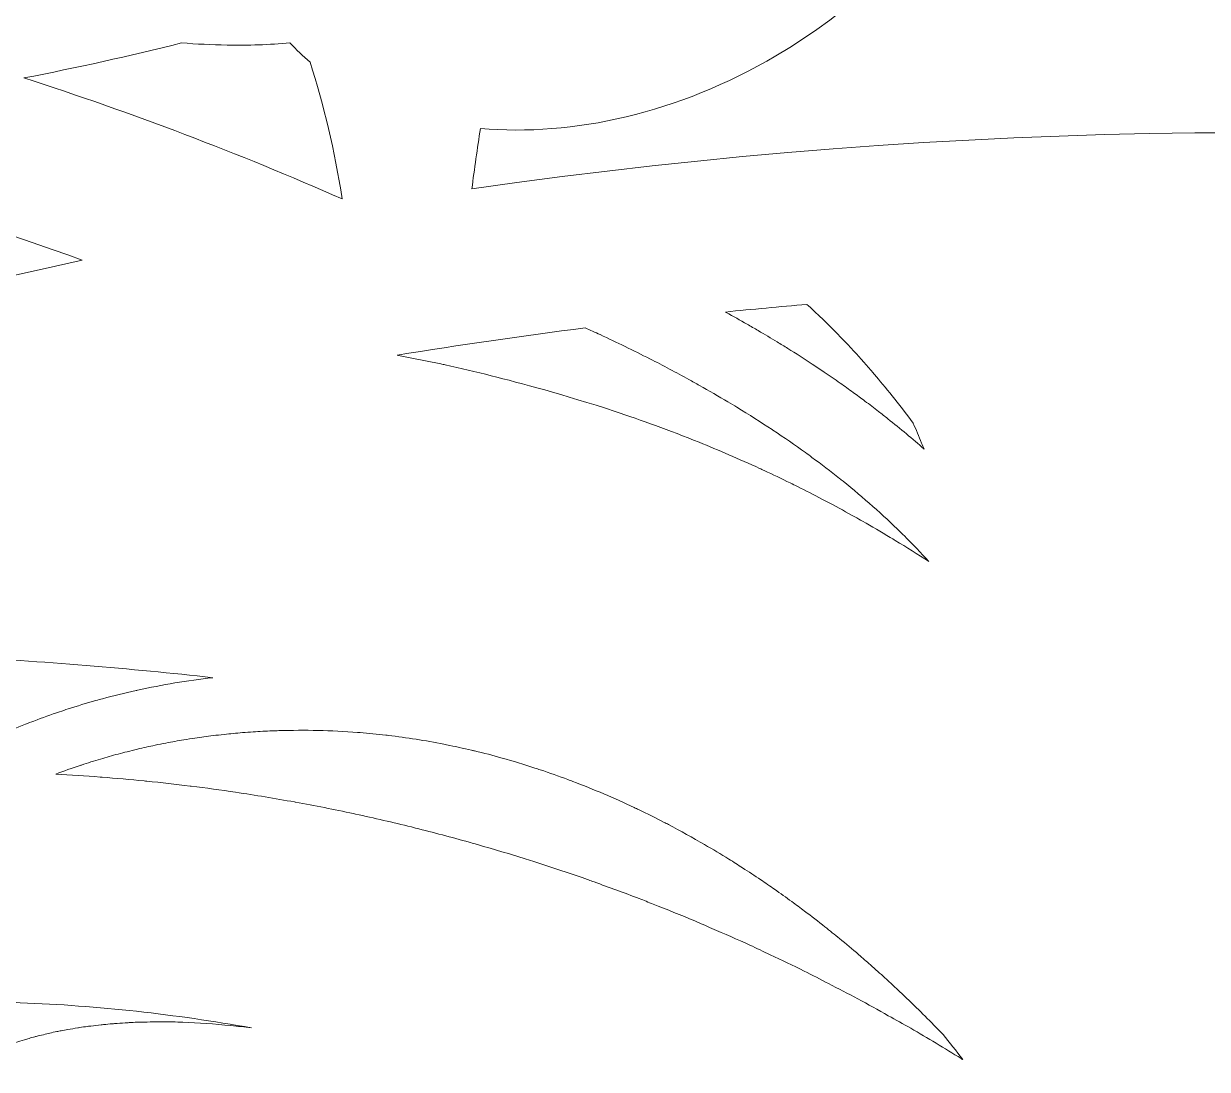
# Model space of a CAD drawing. Header units: millimetres. Extents: x -131 to 670, y -112 to 1620.
# Drawn here: x 436.85 to 477.66, y 877.93 to 913.99 of the extents above; entities that cross this region are included whole.
import ezdxf

# ---------------------------------------------------------------- set-up
doc = ezdxf.new("R2010")
doc.units = ezdxf.units.MM
doc.header["$MEASUREMENT"] = 0
doc.layers.add('Layer 2', color=7, linetype='Continuous')

msp = doc.modelspace()

# ---------------------------------------------------------------- linework, layer by layer
at = {"layer": 'Layer 2', "lineweight": 0}
for points, knots in [([(452.302, 908.287), (452.39, 908.984), (452.49, 909.681), (452.601, 910.376), (455.782, 910.089), (459.419, 910.895), (462.783, 912.875), (467.994, 915.94), (471.198, 920.929), (470.956, 925.485), (478.521, 929.696), (486.694, 933.176), (495.276, 935.84), (495.276, 935.84), (498.27, 916.725), (498.27, 916.725), (498.27, 916.725), (530.155, 921.696), (530.155, 921.696), (530.155, 921.696), (528.809, 930.268), (528.809, 930.268), (528.809, 930.268), (528.817, 930.269), (528.817, 930.269), (528.817, 930.269), (527.024, 941.714), (527.024, 941.714), (542.554, 942.737), (557.873, 941.123), (572.316, 937.008), (572.316, 937.008), (561.509, 915.955), (561.509, 915.955), (561.509, 915.955), (560.931, 916.237), (560.931, 916.237), (560.931, 916.237), (559.014, 912.503), (559.014, 912.503), (559.014, 912.503), (559.592, 912.22), (559.592, 912.22), (559.592, 912.22), (551.645, 896.737), (551.645, 896.737), (551.645, 896.737), (551.068, 897.02), (551.068, 897.02), (551.068, 897.02), (550.541, 895.994), (550.541, 895.994), (519.186, 908.945), (485.45, 913.103), (452.302, 908.287)], [0, 0, 0, 0, 1, 1, 1, 2, 2, 2, 3, 3, 3, 4, 4, 4, 5, 5, 5, 6, 6, 6, 7, 7, 7, 8, 8, 8, 9, 9, 9, 10, 10, 10, 11, 11, 11, 12, 12, 12, 13, 13, 13, 14, 14, 14, 15, 15, 15, 16, 16, 16, 17, 17, 17, 18, 18, 18, 18]), ([(436.857, 912.115), (438.687, 912.47), (440.5, 912.871), (442.294, 913.323), (442.815, 913.286), (443.338, 913.258), (443.861, 913.248), (444.594, 913.235), (445.318, 913.262), (446.032, 913.323), (446.25, 913.088), (446.482, 912.867), (446.726, 912.66), (447.191, 911.179), (447.578, 909.61), (447.831, 907.942), (444.257, 909.522), (440.594, 910.912), (436.857, 912.115)], [0, 0, 0, 0, 1, 1, 1, 2, 2, 2, 3, 3, 3, 4, 4, 4, 5, 5, 5, 6, 6, 6, 6]), ([(438.866, 905.835), (433.947, 904.751), (429.05, 903.468), (424.185, 901.983), (419.765, 902.994), (415.249, 903.718), (410.655, 904.129), (404.104, 904.713), (397.594, 904.66), (391.195, 903.994), (391.195, 903.994), (391.092, 911.78), (391.092, 911.78), (392.345, 911.905), (393.603, 912.002), (394.863, 912.083), (404.185, 910.406), (413.482, 909.825), (422.52, 910.337), (428.116, 909.26), (433.577, 907.752), (438.866, 905.835)], [0, 0, 0, 0, 1, 1, 1, 2, 2, 2, 3, 3, 3, 4, 4, 4, 5, 5, 5, 6, 6, 6, 7, 7, 7, 7]), ([(461.042, 904.045), (461.978, 904.139), (462.915, 904.228), (463.853, 904.308), (463.934, 904.234), (464.015, 904.159), (464.095, 904.084), (464.286, 903.906), (464.473, 903.726), (464.656, 903.544), (464.838, 903.364), (465.018, 903.182), (465.192, 902.998), (465.288, 902.898), (465.382, 902.796), (465.475, 902.694), (465.702, 902.446), (465.924, 902.196), (466.137, 901.943), (466.153, 901.925), (466.17, 901.906), (466.185, 901.887), (466.531, 901.474), (467.017, 900.89), (467.519, 900.211), (467.616, 899.982), (467.713, 899.754), (467.809, 899.524), (467.837, 899.456), (467.867, 899.388), (467.895, 899.319), (467.496, 899.673), (467.076, 900.019), (466.646, 900.362), (466.539, 900.447), (466.432, 900.532), (466.323, 900.617), (466.169, 900.737), (466.011, 900.856), (465.853, 900.974), (465.72, 901.074), (465.584, 901.174), (465.448, 901.272), (465.3, 901.38), (465.151, 901.488), (465, 901.595), (464.82, 901.721), (464.636, 901.846), (464.452, 901.97), (464.314, 902.063), (464.178, 902.157), (464.038, 902.249), (463.762, 902.431), (463.48, 902.611), (463.194, 902.79), (463.074, 902.864), (462.952, 902.937), (462.83, 903.012), (462.614, 903.143), (462.396, 903.274), (462.175, 903.404), (462.047, 903.478), (461.918, 903.552), (461.789, 903.627), (461.554, 903.761), (461.315, 903.895), (461.074, 904.028), (461.063, 904.034), (461.052, 904.04), (461.042, 904.045)], [0, 0, 0, 0, 1, 1, 1, 2, 2, 2, 3, 3, 3, 4, 4, 4, 5, 5, 5, 6, 6, 6, 7, 7, 7, 8, 8, 8, 9, 9, 9, 10, 10, 10, 11, 11, 11, 12, 12, 12, 13, 13, 13, 14, 14, 14, 15, 15, 15, 16, 16, 16, 17, 17, 17, 18, 18, 18, 19, 19, 19, 20, 20, 20, 21, 21, 21, 22, 22, 22, 23, 23, 23, 23]), ([(461.133, 900.943), (461.235, 900.882), (461.339, 900.821), (461.44, 900.759), (461.858, 900.505), (462.266, 900.249), (462.66, 899.988), (462.668, 899.983), (462.676, 899.978), (462.684, 899.972), (463.069, 899.717), (463.44, 899.458), (463.803, 899.197), (463.879, 899.142), (463.953, 899.087), (464.028, 899.032), (464.355, 898.792), (464.672, 898.55), (464.98, 898.305), (465.02, 898.274), (465.061, 898.243), (465.1, 898.211), (465.811, 897.64), (466.471, 897.053), (467.084, 896.451), (467.123, 896.412), (467.162, 896.374), (467.201, 896.336), (467.498, 896.04), (467.786, 895.742), (468.059, 895.439), (467.672, 895.691), (467.286, 895.933), (466.902, 896.166), (466.843, 896.202), (466.785, 896.235), (466.727, 896.271), (466.407, 896.463), (466.089, 896.651), (465.773, 896.831), (465.683, 896.882), (465.594, 896.931), (465.504, 896.981), (465.217, 897.142), (464.932, 897.299), (464.649, 897.449), (464.555, 897.499), (464.462, 897.548), (464.369, 897.597), (464.086, 897.745), (463.805, 897.889), (463.526, 898.028), (463.443, 898.069), (463.36, 898.11), (463.278, 898.151), (462.977, 898.298), (462.679, 898.44), (462.383, 898.577), (462.33, 898.602), (462.276, 898.628), (462.223, 898.652), (461.508, 898.981), (460.81, 899.282), (460.139, 899.552), (459.108, 899.968), (458.136, 900.318), (457.242, 900.615), (455.453, 901.209), (453.977, 901.59), (452.969, 901.849), (452.443, 901.984), (451.913, 902.106), (451.384, 902.222), (451.333, 902.233), (451.282, 902.243), (451.231, 902.254), (450.761, 902.355), (450.293, 902.449), (449.827, 902.537), (449.794, 902.543), (449.761, 902.55), (449.729, 902.556), (451.882, 902.908), (454.042, 903.221), (456.209, 903.497), (456.381, 903.42), (456.553, 903.345), (456.724, 903.265), (457.3, 902.996), (457.872, 902.72), (458.437, 902.432), (458.438, 902.432), (458.439, 902.431), (458.44, 902.431), (458.9, 902.196), (459.344, 901.958), (459.781, 901.718), (459.904, 901.65), (460.025, 901.582), (460.146, 901.514), (460.482, 901.325), (460.811, 901.135), (461.133, 900.943)], [0, 0, 0, 0, 1, 1, 1, 2, 2, 2, 3, 3, 3, 4, 4, 4, 5, 5, 5, 6, 6, 6, 7, 7, 7, 8, 8, 8, 9, 9, 9, 10, 10, 10, 11, 11, 11, 12, 12, 12, 13, 13, 13, 14, 14, 14, 15, 15, 15, 16, 16, 16, 17, 17, 17, 18, 18, 18, 19, 19, 19, 20, 20, 20, 21, 21, 21, 22, 22, 22, 23, 23, 23, 24, 24, 24, 25, 25, 25, 26, 26, 26, 27, 27, 27, 28, 28, 28, 29, 29, 29, 30, 30, 30, 31, 31, 31, 32, 32, 32, 33, 33, 33, 34, 34, 34, 34]), ([(436.909, 889.829), (436.611, 889.711), (436.317, 889.586), (436.025, 889.456), (435.942, 889.419), (435.858, 889.383), (435.776, 889.345), (435.445, 889.193), (435.12, 889.034), (434.799, 888.867), (434.761, 888.847), (434.722, 888.829), (434.684, 888.809), (434.316, 888.616), (433.952, 888.414), (433.597, 888.201), (430.396, 888.156), (427.224, 887.878), (424.1, 887.374), (425.441, 889.359), (427.122, 891.124), (429.039, 892.589), (429.922, 892.516), (430.806, 892.448), (431.688, 892.384), (431.717, 892.381), (431.747, 892.38), (431.776, 892.377), (432.653, 892.314), (433.53, 892.252), (434.403, 892.192), (434.403, 892.192), (434.405, 892.192), (434.405, 892.192), (437.528, 891.976), (440.549, 891.763), (443.368, 891.434), (442.93, 891.385), (442.495, 891.324), (442.063, 891.253), (441.631, 891.182), (441.204, 891.098), (440.78, 891.006), (440.761, 891.002), (440.743, 890.997), (440.724, 890.993), (440.336, 890.908), (439.952, 890.814), (439.571, 890.712), (439.493, 890.691), (439.415, 890.667), (439.337, 890.646), (439.015, 890.555), (438.696, 890.46), (438.379, 890.358), (438.282, 890.326), (438.186, 890.294), (438.09, 890.261), (437.791, 890.16), (437.495, 890.054), (437.201, 889.942), (437.103, 889.905), (437.006, 889.867), (436.909, 889.829)], [0, 0, 0, 0, 1, 1, 1, 2, 2, 2, 3, 3, 3, 4, 4, 4, 5, 5, 5, 6, 6, 6, 7, 7, 7, 8, 8, 8, 9, 9, 9, 10, 10, 10, 11, 11, 11, 12, 12, 12, 13, 13, 13, 14, 14, 14, 15, 15, 15, 16, 16, 16, 17, 17, 17, 18, 18, 18, 19, 19, 19, 20, 20, 20, 21, 21, 21, 21]), ([(469.173, 878.303), (468.598, 878.66), (468.017, 879.009), (467.431, 879.348), (467.177, 879.495), (466.917, 879.635), (466.66, 879.779), (466.31, 879.975), (465.961, 880.175), (465.608, 880.365), (465.275, 880.544), (464.938, 880.713), (464.602, 880.886), (464.321, 881.031), (464.042, 881.18), (463.759, 881.321), (463.372, 881.513), (462.981, 881.695), (462.591, 881.88), (462.59, 881.88), (462.59, 881.88), (462.589, 881.88), (462.589, 881.881), (462.588, 881.881), (462.587, 881.881), (462.353, 881.992), (462.12, 882.107), (461.885, 882.215), (461.451, 882.414), (461.012, 882.603), (460.574, 882.792), (460.379, 882.877), (460.185, 882.965), (459.989, 883.048), (459.512, 883.248), (459.031, 883.439), (458.55, 883.628), (458.391, 883.691), (458.232, 883.758), (458.072, 883.819), (457.556, 884.018), (457.036, 884.206), (456.514, 884.392), (456.388, 884.437), (456.262, 884.485), (456.136, 884.529), (455.584, 884.722), (455.028, 884.904), (454.472, 885.082), (454.374, 885.113), (454.278, 885.146), (454.18, 885.177), (453.595, 885.361), (453.007, 885.535), (452.416, 885.703), (452.347, 885.723), (452.278, 885.744), (452.208, 885.763), (451.594, 885.936), (450.977, 886.098), (450.357, 886.252), (450.311, 886.264), (450.265, 886.276), (450.219, 886.288), (449.579, 886.446), (448.937, 886.593), (448.292, 886.732), (448.266, 886.738), (448.24, 886.744), (448.214, 886.75), (447.553, 886.892), (446.89, 887.022), (446.224, 887.143), (446.214, 887.146), (446.204, 887.148), (446.193, 887.15), (445.517, 887.272), (444.838, 887.384), (444.157, 887.486), (444.157, 887.486), (444.156, 887.486), (444.156, 887.487), (443.647, 887.563), (443.137, 887.632), (442.626, 887.697), (442.613, 887.698), (442.599, 887.7), (442.586, 887.701), (442.091, 887.763), (441.595, 887.817), (441.099, 887.867), (441.069, 887.87), (441.038, 887.873), (441.007, 887.876), (440.523, 887.925), (440.038, 887.968), (439.552, 888.005), (439.53, 888.007), (439.509, 888.009), (439.488, 888.01), (438.979, 888.049), (438.469, 888.084), (437.959, 888.111), (438.236, 888.217), (438.517, 888.316), (438.8, 888.411), (438.814, 888.415), (438.827, 888.421), (438.841, 888.425), (439.06, 888.498), (439.281, 888.564), (439.503, 888.63), (439.601, 888.659), (439.699, 888.69), (439.798, 888.719), (440.004, 888.777), (440.213, 888.83), (440.421, 888.883), (440.538, 888.913), (440.654, 888.943), (440.771, 888.971), (440.975, 889.019), (441.18, 889.064), (441.386, 889.107), (441.509, 889.133), (441.633, 889.158), (441.757, 889.182), (441.962, 889.222), (442.167, 889.258), (442.374, 889.292), (442.501, 889.314), (442.628, 889.333), (442.755, 889.352), (442.962, 889.383), (443.17, 889.412), (443.379, 889.438), (443.505, 889.453), (443.632, 889.466), (443.759, 889.48), (443.971, 889.503), (444.183, 889.525), (444.397, 889.542), (444.516, 889.552), (444.637, 889.558), (444.757, 889.566), (444.98, 889.581), (445.202, 889.596), (445.425, 889.605), (445.498, 889.608), (445.572, 889.607), (445.646, 889.61), (446.546, 889.637), (447.454, 889.619), (448.365, 889.549), (448.392, 889.546), (448.42, 889.544), (448.448, 889.542), (448.743, 889.518), (449.039, 889.489), (449.334, 889.455), (449.363, 889.452), (449.391, 889.449), (449.42, 889.445), (450.059, 889.369), (450.698, 889.269), (451.335, 889.144), (451.367, 889.138), (451.399, 889.131), (451.432, 889.124), (451.719, 889.067), (452.007, 889.004), (452.293, 888.936), (452.329, 888.928), (452.364, 888.92), (452.399, 888.911), (452.715, 888.836), (453.03, 888.754), (453.344, 888.666), (453.727, 888.558), (454.105, 888.442), (454.479, 888.32), (454.539, 888.3), (454.6, 888.279), (454.66, 888.259), (454.981, 888.151), (455.299, 888.039), (455.613, 887.922), (455.668, 887.902), (455.724, 887.881), (455.779, 887.86), (456.506, 887.584), (457.213, 887.283), (457.899, 886.959), (457.95, 886.936), (457.999, 886.912), (458.049, 886.888), (458.348, 886.745), (458.644, 886.598), (458.936, 886.447), (458.983, 886.423), (459.03, 886.399), (459.077, 886.374), (459.503, 886.152), (459.917, 885.919), (460.326, 885.681), (460.608, 885.517), (460.889, 885.351), (461.163, 885.18), (461.324, 885.081), (461.48, 884.979), (461.638, 884.877), (461.847, 884.742), (462.055, 884.606), (462.26, 884.468), (462.421, 884.359), (462.58, 884.25), (462.738, 884.139), (462.938, 883.999), (463.135, 883.857), (463.33, 883.714), (463.478, 883.606), (463.627, 883.499), (463.772, 883.389), (464.011, 883.209), (464.244, 883.027), (464.475, 882.844), (464.644, 882.71), (464.812, 882.575), (464.978, 882.438), (465.202, 882.255), (465.424, 882.071), (465.64, 881.885), (465.776, 881.768), (465.908, 881.651), (466.042, 881.533), (466.211, 881.384), (466.38, 881.233), (466.545, 881.083), (466.678, 880.962), (466.809, 880.84), (466.939, 880.719), (467.103, 880.566), (467.263, 880.412), (467.422, 880.259), (467.54, 880.144), (467.66, 880.03), (467.776, 879.915), (467.981, 879.712), (468.181, 879.509), (468.377, 879.307), (468.433, 879.25), (468.491, 879.192), (468.546, 879.135), (468.775, 878.851), (469.004, 878.565), (469.225, 878.271), (469.208, 878.282), (469.19, 878.292), (469.173, 878.303)], [0, 0, 0, 0, 1, 1, 1, 2, 2, 2, 3, 3, 3, 4, 4, 4, 5, 5, 5, 6, 6, 6, 7, 7, 7, 8, 8, 8, 9, 9, 9, 10, 10, 10, 11, 11, 11, 12, 12, 12, 13, 13, 13, 14, 14, 14, 15, 15, 15, 16, 16, 16, 17, 17, 17, 18, 18, 18, 19, 19, 19, 20, 20, 20, 21, 21, 21, 22, 22, 22, 23, 23, 23, 24, 24, 24, 25, 25, 25, 26, 26, 26, 27, 27, 27, 28, 28, 28, 29, 29, 29, 30, 30, 30, 31, 31, 31, 32, 32, 32, 33, 33, 33, 34, 34, 34, 35, 35, 35, 36, 36, 36, 37, 37, 37, 38, 38, 38, 39, 39, 39, 40, 40, 40, 41, 41, 41, 42, 42, 42, 43, 43, 43, 44, 44, 44, 45, 45, 45, 46, 46, 46, 47, 47, 47, 48, 48, 48, 49, 49, 49, 50, 50, 50, 51, 51, 51, 52, 52, 52, 53, 53, 53, 54, 54, 54, 55, 55, 55, 56, 56, 56, 57, 57, 57, 58, 58, 58, 59, 59, 59, 60, 60, 60, 61, 61, 61, 62, 62, 62, 63, 63, 63, 64, 64, 64, 65, 65, 65, 66, 66, 66, 67, 67, 67, 68, 68, 68, 69, 69, 69, 70, 70, 70, 71, 71, 71, 72, 72, 72, 73, 73, 73, 74, 74, 74, 75, 75, 75, 76, 76, 76, 77, 77, 77, 78, 78, 78, 79, 79, 79, 80, 80, 80, 81, 81, 81, 82, 82, 82, 83, 83, 83, 84, 84, 84, 85, 85, 85, 86, 86, 86, 86]), ([(430.262, 868.929), (430.389, 868.56), (430.553, 868.205), (430.749, 867.871), (431.075, 867.314), (431.491, 866.811), (431.972, 866.382), (431.441, 866.46), (430.918, 866.55), (430.399, 866.645), (430.108, 866.7), (429.824, 866.761), (429.538, 866.821), (429.464, 866.837), (429.39, 866.85), (429.317, 866.866), (429.192, 866.892), (429.065, 866.918), (428.941, 866.945), (428.505, 867.045), (428.074, 867.152), (427.651, 867.267), (427.622, 867.275), (427.592, 867.283), (427.562, 867.291), (427.111, 867.416), (426.668, 867.549), (426.235, 867.692), (426.225, 867.734), (426.218, 867.777), (426.209, 867.819), (426.156, 868.056), (426.108, 868.294), (426.067, 868.533), (426.047, 868.647), (426.031, 868.762), (426.015, 868.877), (425.989, 869.052), (425.965, 869.228), (425.945, 869.404), (425.931, 869.529), (425.918, 869.655), (425.907, 869.781), (425.892, 869.953), (425.881, 870.126), (425.872, 870.3), (425.865, 870.423), (425.857, 870.545), (425.853, 870.669), (425.847, 870.883), (425.847, 871.099), (425.849, 871.314), (425.85, 871.465), (425.854, 871.617), (425.86, 871.769), (425.868, 871.975), (425.877, 872.182), (425.892, 872.389), (425.902, 872.522), (425.917, 872.656), (425.93, 872.79), (425.946, 872.952), (425.963, 873.115), (425.984, 873.277), (426.002, 873.417), (426.022, 873.557), (426.043, 873.697), (426.067, 873.857), (426.095, 874.017), (426.124, 874.176), (426.149, 874.313), (426.173, 874.45), (426.201, 874.586), (426.24, 874.776), (426.285, 874.965), (426.33, 875.153), (426.551, 876.074), (426.845, 876.984), (427.211, 877.871), (427.319, 878.134), (427.435, 878.394), (427.555, 878.653), (427.61, 878.77), (427.667, 878.888), (427.724, 879.004), (427.845, 879.248), (427.971, 879.49), (428.102, 879.729), (428.135, 879.789), (428.165, 879.849), (428.198, 879.908), (429.047, 880.003), (429.9, 880.075), (430.755, 880.134), (431.039, 880.153), (431.323, 880.174), (431.608, 880.188), (431.907, 880.205), (432.207, 880.217), (432.506, 880.228), (433.174, 880.252), (433.843, 880.271), (434.513, 880.271), (435.25, 880.271), (435.996, 880.257), (436.731, 880.228), (439.424, 880.125), (442.086, 879.829), (444.705, 879.361), (444.466, 879.391), (444.231, 879.417), (443.998, 879.439), (443.43, 879.497), (442.877, 879.535), (442.338, 879.554), (442.103, 879.564), (441.871, 879.57), (441.643, 879.571), (441.496, 879.572), (441.354, 879.567), (441.21, 879.564), (441.08, 879.562), (440.948, 879.561), (440.82, 879.557), (440.803, 879.556), (440.784, 879.557), (440.766, 879.556), (440.674, 879.553), (440.584, 879.547), (440.493, 879.542), (440.444, 879.539), (440.396, 879.535), (440.346, 879.533), (440.224, 879.525), (440.102, 879.518), (439.981, 879.508), (439.956, 879.506), (439.929, 879.506), (439.904, 879.503), (439.803, 879.495), (439.703, 879.485), (439.603, 879.475), (439.574, 879.473), (439.547, 879.468), (439.518, 879.465), (439.401, 879.453), (439.285, 879.439), (439.169, 879.424), (439.13, 879.419), (439.091, 879.416), (439.053, 879.411), (438.96, 879.398), (438.867, 879.387), (438.776, 879.373), (438.756, 879.37), (438.736, 879.365), (438.716, 879.362), (438.599, 879.344), (438.485, 879.322), (438.369, 879.301), (438.295, 879.288), (438.218, 879.277), (438.144, 879.262), (438.093, 879.252), (438.04, 879.244), (437.989, 879.233), (437.833, 879.201), (437.682, 879.163), (437.53, 879.126), (437.449, 879.106), (437.366, 879.089), (437.286, 879.068), (437.27, 879.064), (437.253, 879.061), (437.237, 879.057), (437.169, 879.038), (437.103, 879.017), (437.035, 878.999), (436.982, 878.983), (436.931, 878.966), (436.878, 878.951), (436.773, 878.92), (436.669, 878.889), (436.566, 878.856), (436.548, 878.85), (436.529, 878.845), (436.511, 878.839), (436.427, 878.812), (436.344, 878.782), (436.262, 878.753), (436.236, 878.744), (436.211, 878.734), (436.185, 878.724), (436.08, 878.686), (435.977, 878.647), (435.874, 878.607), (435.851, 878.598), (435.826, 878.59), (435.803, 878.58), (435.722, 878.549), (435.643, 878.516), (435.564, 878.483), (435.547, 878.476), (435.532, 878.468), (435.516, 878.461), (435.417, 878.418), (435.321, 878.373), (435.225, 878.328), (435.179, 878.306), (435.132, 878.287), (435.087, 878.265), (435.027, 878.236), (434.966, 878.209), (434.907, 878.179), (434.894, 878.173), (434.881, 878.165), (434.868, 878.158), (434.761, 878.104), (434.659, 878.044), (434.555, 877.986), (434.466, 877.937), (434.374, 877.891), (434.287, 877.84), (434.248, 877.816), (434.211, 877.791), (434.172, 877.767), (434.121, 877.736), (434.073, 877.702), (434.023, 877.67), (433.926, 877.609), (433.829, 877.549), (433.736, 877.485), (433.723, 877.476), (433.71, 877.469), (433.697, 877.46), (433.632, 877.414), (433.568, 877.367), (433.504, 877.321), (433.484, 877.306), (433.464, 877.29), (433.444, 877.275), (433.354, 877.208), (433.265, 877.142), (433.177, 877.072), (433.162, 877.06), (433.146, 877.049), (433.131, 877.038), (433.066, 876.985), (433, 876.932), (432.936, 876.878), (432.924, 876.868), (432.912, 876.856), (432.899, 876.845), (432.814, 876.773), (432.731, 876.698), (432.649, 876.623), (432.625, 876.602), (432.6, 876.581), (432.577, 876.56), (432.522, 876.51), (432.467, 876.461), (432.414, 876.409), (432.405, 876.401), (432.397, 876.391), (432.388, 876.382), (432.294, 876.291), (432.204, 876.195), (432.114, 876.099), (432.053, 876.035), (431.989, 875.975), (431.929, 875.909), (431.929, 875.909), (431.928, 875.907), (431.928, 875.907), (431.902, 875.879), (431.881, 875.848), (431.856, 875.82), (431.743, 875.691), (431.635, 875.558), (431.531, 875.423), (431.483, 875.359), (431.435, 875.295), (431.389, 875.231), (431.291, 875.095), (431.197, 874.956), (431.109, 874.816), (431.069, 874.751), (431.03, 874.687), (430.992, 874.622), (430.907, 874.479), (430.828, 874.333), (430.754, 874.186), (430.718, 874.116), (430.684, 874.046), (430.651, 873.975), (430.581, 873.826), (430.517, 873.677), (430.457, 873.526), (430.431, 873.458), (430.405, 873.391), (430.381, 873.323), (430.325, 873.168), (430.275, 873.013), (430.23, 872.857), (430.209, 872.784), (430.189, 872.712), (430.17, 872.64), (430.129, 872.48), (430.094, 872.32), (430.064, 872.159), (430.053, 872.099), (430.042, 872.039), (430.032, 871.978), (430.006, 871.812), (429.986, 871.647), (429.972, 871.481), (429.966, 871.412), (429.961, 871.344), (429.958, 871.275), (429.948, 871.104), (429.944, 870.934), (429.947, 870.764), (429.948, 870.74), (429.945, 870.717), (429.946, 870.693), (429.966, 870.088), (430.07, 869.494), (430.262, 868.929)], [0, 0, 0, 0, 1, 1, 1, 2, 2, 2, 3, 3, 3, 4, 4, 4, 5, 5, 5, 6, 6, 6, 7, 7, 7, 8, 8, 8, 9, 9, 9, 10, 10, 10, 11, 11, 11, 12, 12, 12, 13, 13, 13, 14, 14, 14, 15, 15, 15, 16, 16, 16, 17, 17, 17, 18, 18, 18, 19, 19, 19, 20, 20, 20, 21, 21, 21, 22, 22, 22, 23, 23, 23, 24, 24, 24, 25, 25, 25, 26, 26, 26, 27, 27, 27, 28, 28, 28, 29, 29, 29, 30, 30, 30, 31, 31, 31, 32, 32, 32, 33, 33, 33, 34, 34, 34, 35, 35, 35, 36, 36, 36, 37, 37, 37, 38, 38, 38, 39, 39, 39, 40, 40, 40, 41, 41, 41, 42, 42, 42, 43, 43, 43, 44, 44, 44, 45, 45, 45, 46, 46, 46, 47, 47, 47, 48, 48, 48, 49, 49, 49, 50, 50, 50, 51, 51, 51, 52, 52, 52, 53, 53, 53, 54, 54, 54, 55, 55, 55, 56, 56, 56, 57, 57, 57, 58, 58, 58, 59, 59, 59, 60, 60, 60, 61, 61, 61, 62, 62, 62, 63, 63, 63, 64, 64, 64, 65, 65, 65, 66, 66, 66, 67, 67, 67, 68, 68, 68, 69, 69, 69, 70, 70, 70, 71, 71, 71, 72, 72, 72, 73, 73, 73, 74, 74, 74, 75, 75, 75, 76, 76, 76, 77, 77, 77, 78, 78, 78, 79, 79, 79, 80, 80, 80, 81, 81, 81, 82, 82, 82, 83, 83, 83, 84, 84, 84, 85, 85, 85, 86, 86, 86, 87, 87, 87, 88, 88, 88, 89, 89, 89, 90, 90, 90, 91, 91, 91, 92, 92, 92, 93, 93, 93, 94, 94, 94, 95, 95, 95, 96, 96, 96, 97, 97, 97, 98, 98, 98, 99, 99, 99, 100, 100, 100, 101, 101, 101, 102, 102, 102, 103, 103, 103, 104, 104, 104, 105, 105, 105, 106, 106, 106, 107, 107, 107, 108, 108, 108, 109, 109, 109, 109])]:
    msp.add_open_spline(points, degree=3, knots=knots, dxfattribs=at)

doc.saveas('drawing.dxf')
